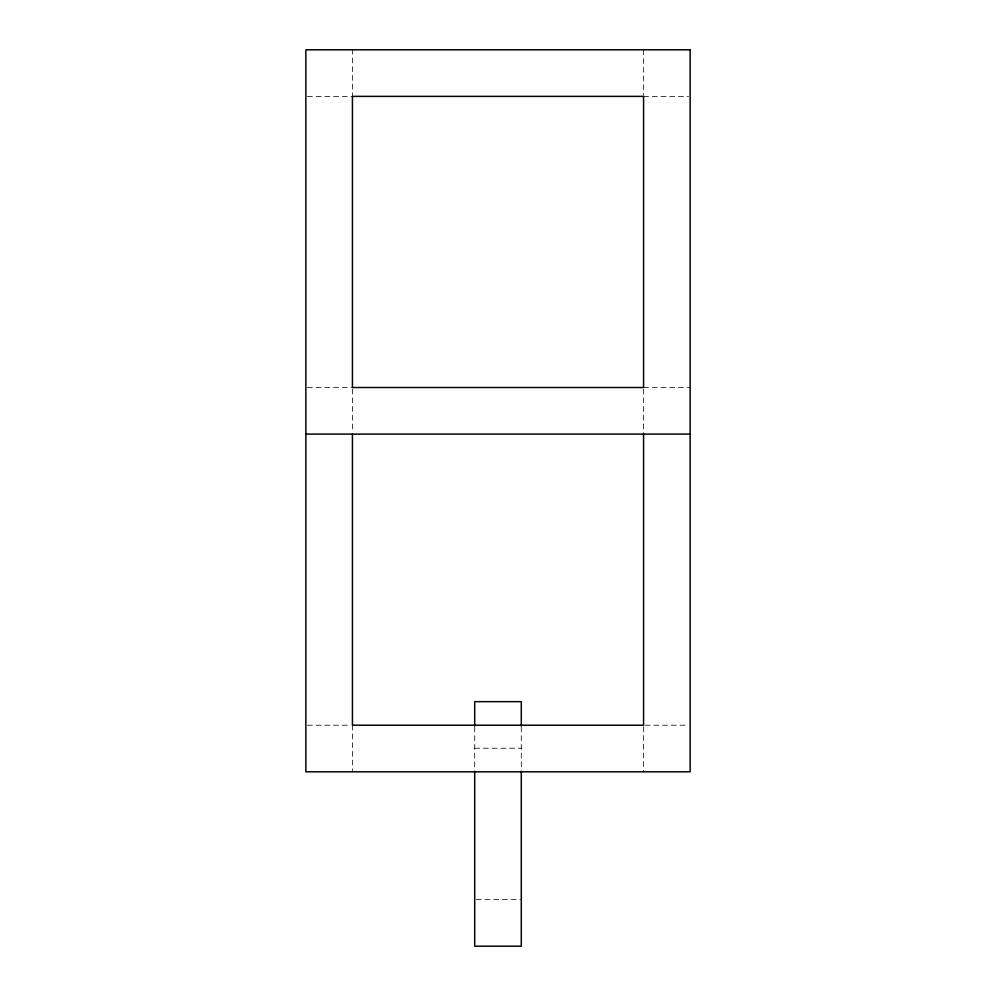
<?xml version="1.0" encoding="UTF-8"?>
<svg xmlns="http://www.w3.org/2000/svg" width="996" height="996" viewBox="0 0 996 996"><rect width="100%" height="100%" fill="white"/><g stroke="black" fill="none" stroke-linecap="round" stroke-linejoin="round"><path stroke-width="0.75" stroke-dasharray="4.98 3.74" d="M307.403 96.375L352.435 96.375L352.435 49.8M643.565 96.375L688.597 96.375M307.403 387.506L352.435 387.506M643.565 387.506L690.141 387.506M307.403 725.213L350.878 725.213M645.122 725.213L688.597 725.213M474.706 748.233L521.294 748.233M476.262 899.612L521.294 899.612M643.565 49.8L643.565 94.832M643.565 389.063L643.565 434.094M643.565 726.769L643.565 771.8M521.294 726.956L521.294 769.547M474.706 726.956L474.706 769.547M352.435 389.063L352.435 432.538M352.435 725.213L352.435 771.8"/><path stroke-width="1.49" d="M305.859 434.094L690.141 434.094M643.565 434.094L643.565 725.213L352.435 725.213L352.435 434.094M521.294 726.109L521.294 701.657L474.706 701.657L474.706 726.109M521.294 771.228L521.294 946.2L474.706 946.2L474.706 771.228M690.141 49.8L305.859 49.8L305.859 771.8L690.141 771.8L690.141 49.8M643.565 96.375L352.435 96.375L352.435 387.506L643.565 387.506L643.565 96.375"/></g></svg>
